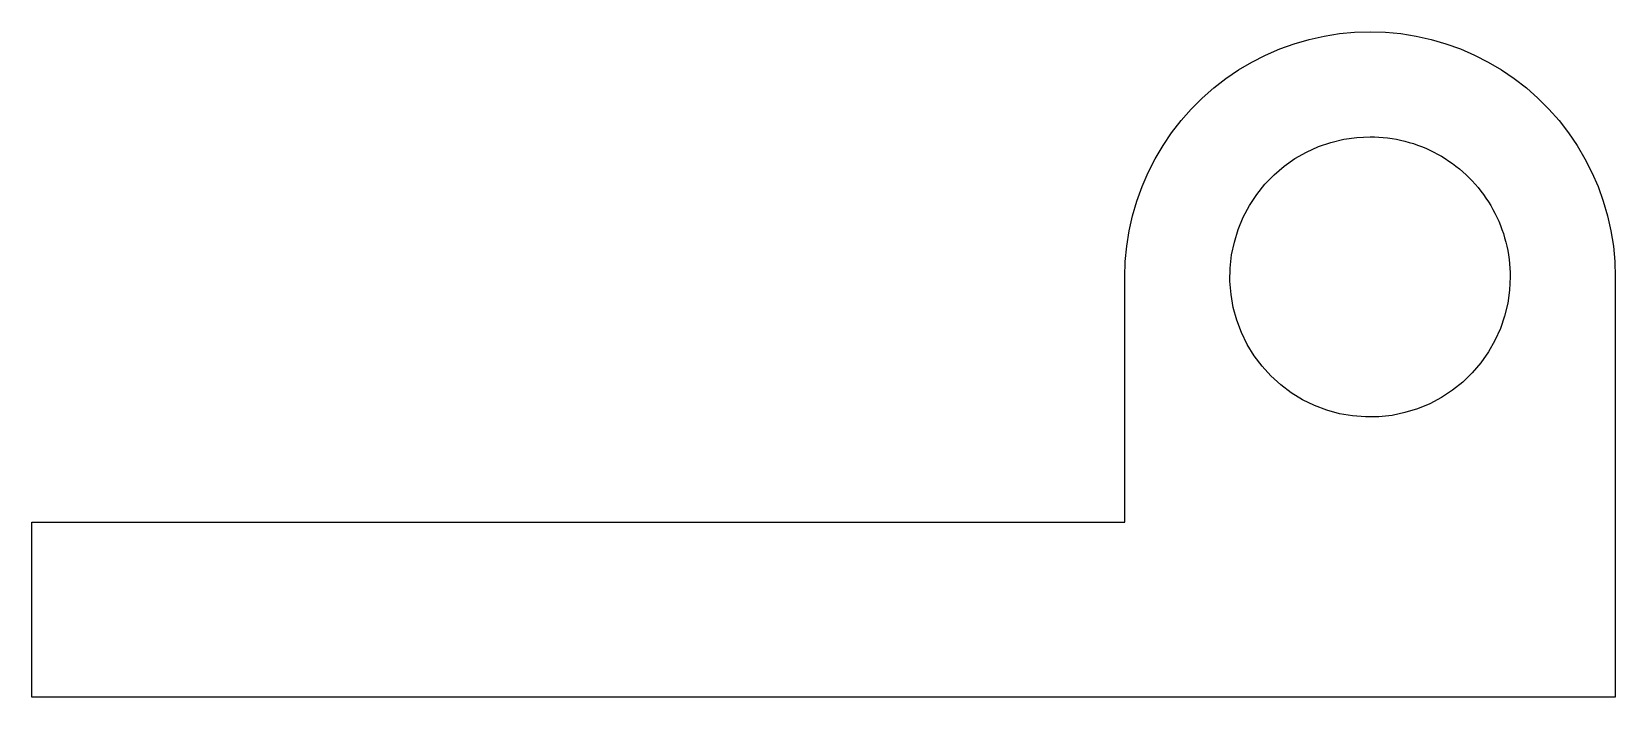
# Model space of a CAD drawing. Header units: metres. Extents: x -35.1 to 10.1, y 0 to 19.
import ezdxf

# ---------------------------------------------------------------- set-up
doc = ezdxf.new("R2010")
doc.units = ezdxf.units.M

msp = doc.modelspace()

# ---------------------------------------------------------------- linework, layer by layer
for points in [[(-3.9, 12), (-3.886, 12.44), (-3.845, 12.877), (-3.776, 13.312), (-3.68, 13.741), (-3.557, 14.163), (-3.408, 14.577), (-3.234, 14.98), (-3.034, 15.372), (-2.81, 15.751), (-2.563, 16.114), (-2.294, 16.462), (-2.003, 16.792), (-1.692, 17.103), (-1.362, 17.394), (-1.014, 17.663), (-0.651, 17.91), (-0.272, 18.134), (0.12, 18.334), (0.523, 18.508), (0.937, 18.657), (1.359, 18.78), (1.788, 18.876), (2.223, 18.945), (2.66, 18.986), (3.1, 19), (3.54, 18.986), (3.977, 18.945), (4.412, 18.876), (4.841, 18.78), (5.263, 18.657), (5.677, 18.508), (6.08, 18.334), (6.472, 18.134), (6.851, 17.91), (7.214, 17.663), (7.562, 17.394), (7.892, 17.103), (8.203, 16.792), (8.494, 16.462), (8.763, 16.114), (9.01, 15.751), (9.234, 15.372), (9.434, 14.98), (9.608, 14.577), (9.757, 14.163), (9.88, 13.741), (9.976, 13.312), (10.045, 12.877), (10.086, 12.44), (10.1, 12)], [(7.1, 12), (7.082, 11.624), (7.029, 11.25), (6.941, 10.884), (6.819, 10.528), (6.664, 10.184), (6.477, 9.857), (6.261, 9.548), (6.016, 9.262), (5.745, 9), (5.451, 8.764), (5.136, 8.557), (4.803, 8.381), (4.455, 8.236), (4.095, 8.126), (3.726, 8.049), (3.351, 8.008), (2.974, 8.002), (2.599, 8.032), (2.227, 8.096), (1.864, 8.196), (1.511, 8.329), (1.173, 8.495), (0.852, 8.692), (0.55, 8.918), (0.272, 9.172), (0.018, 9.45), (-0.208, 9.752), (-0.405, 10.073), (-0.571, 10.411), (-0.704, 10.764), (-0.804, 11.127), (-0.868, 11.499), (-0.898, 11.874), (-0.892, 12.251), (-0.851, 12.626), (-0.774, 12.995), (-0.664, 13.355), (-0.519, 13.703), (-0.343, 14.036), (-0.136, 14.351), (0.1, 14.645), (0.362, 14.916), (0.648, 15.161), (0.957, 15.377), (1.284, 15.564), (1.628, 15.719), (1.984, 15.841), (2.35, 15.929), (2.724, 15.982), (3.1, 16)], [(3.1, 16), (3.226, 15.998), (3.351, 15.992), (3.476, 15.982), (3.601, 15.968), (3.726, 15.951), (3.85, 15.929), (3.973, 15.904), (4.095, 15.874), (4.216, 15.841), (4.336, 15.804), (4.455, 15.764), (4.572, 15.719), (4.689, 15.671), (4.803, 15.619), (4.916, 15.564), (5.027, 15.505), (5.136, 15.443), (5.243, 15.377), (5.348, 15.308), (5.451, 15.236), (5.552, 15.161), (5.65, 15.082), (5.745, 15), (5.838, 14.916), (5.928, 14.828), (6.016, 14.738), (6.1, 14.645), (6.182, 14.55), (6.261, 14.452), (6.336, 14.351), (6.408, 14.248), (6.477, 14.143), (6.543, 14.036), (6.605, 13.927), (6.664, 13.816), (6.719, 13.703), (6.771, 13.589), (6.819, 13.472), (6.864, 13.355), (6.904, 13.236), (6.941, 13.116), (6.974, 12.995), (7.004, 12.873), (7.029, 12.75), (7.051, 12.626), (7.068, 12.501), (7.082, 12.376), (7.092, 12.251), (7.098, 12.126), (7.1, 12)], [(-3.9, 5), (-3.9, 5.14), (-3.9, 5.28), (-3.9, 5.42), (-3.9, 5.56), (-3.9, 5.7), (-3.9, 5.84), (-3.9, 5.98), (-3.9, 6.12), (-3.9, 6.26), (-3.9, 6.4), (-3.9, 6.54), (-3.9, 6.68), (-3.9, 6.82), (-3.9, 6.96), (-3.9, 7.1), (-3.9, 7.24), (-3.9, 7.38), (-3.9, 7.52), (-3.9, 7.66), (-3.9, 7.8), (-3.9, 7.94), (-3.9, 8.08), (-3.9, 8.22), (-3.9, 8.36), (-3.9, 8.5), (-3.9, 8.64), (-3.9, 8.78), (-3.9, 8.92), (-3.9, 9.06), (-3.9, 9.2), (-3.9, 9.34), (-3.9, 9.48), (-3.9, 9.62), (-3.9, 9.76), (-3.9, 9.9), (-3.9, 10.04), (-3.9, 10.18), (-3.9, 10.32), (-3.9, 10.46), (-3.9, 10.6), (-3.9, 10.74), (-3.9, 10.88), (-3.9, 11.02), (-3.9, 11.16), (-3.9, 11.3), (-3.9, 11.44), (-3.9, 11.58), (-3.9, 11.72), (-3.9, 11.86), (-3.9, 12)], [(-3.9, 5), (-3.9, 5.14), (-3.9, 5.28), (-3.9, 5.42), (-3.9, 5.56), (-3.9, 5.7), (-3.9, 5.84), (-3.9, 5.98), (-3.9, 6.12), (-3.9, 6.26), (-3.9, 6.4), (-3.9, 6.54), (-3.9, 6.68), (-3.9, 6.82), (-3.9, 6.96), (-3.9, 7.1), (-3.9, 7.24), (-3.9, 7.38), (-3.9, 7.52), (-3.9, 7.66), (-3.9, 7.8), (-3.9, 7.94), (-3.9, 8.08), (-3.9, 8.22), (-3.9, 8.36), (-3.9, 8.5), (-3.9, 8.64), (-3.9, 8.78), (-3.9, 8.92), (-3.9, 9.06), (-3.9, 9.2), (-3.9, 9.34), (-3.9, 9.48), (-3.9, 9.62), (-3.9, 9.76), (-3.9, 9.9), (-3.9, 10.04), (-3.9, 10.18), (-3.9, 10.32), (-3.9, 10.46), (-3.9, 10.6), (-3.9, 10.74), (-3.9, 10.88), (-3.9, 11.02), (-3.9, 11.16), (-3.9, 11.3), (-3.9, 11.44), (-3.9, 11.58), (-3.9, 11.72), (-3.9, 11.86), (-3.9, 12)], [(10.1, 12), (10.1, 11.76), (10.1, 11.52), (10.1, 11.28), (10.1, 11.04), (10.1, 10.8), (10.1, 10.56), (10.1, 10.32), (10.1, 10.08), (10.1, 9.84), (10.1, 9.6), (10.1, 9.36), (10.1, 9.12), (10.1, 8.88), (10.1, 8.64), (10.1, 8.4), (10.1, 8.16), (10.1, 7.92), (10.1, 7.68), (10.1, 7.44), (10.1, 7.2), (10.1, 6.96), (10.1, 6.72), (10.1, 6.48), (10.1, 6.24), (10.1, 6), (10.1, 5.76), (10.1, 5.52), (10.1, 5.28), (10.1, 5.04), (10.1, 4.8), (10.1, 4.56), (10.1, 4.32), (10.1, 4.08), (10.1, 3.84), (10.1, 3.6), (10.1, 3.36), (10.1, 3.12), (10.1, 2.88), (10.1, 2.64), (10.1, 2.4), (10.1, 2.16), (10.1, 1.92), (10.1, 1.68), (10.1, 1.44), (10.1, 1.2), (10.1, 0.96), (10.1, 0.72), (10.1, 0.48), (10.1, 0.24), (10.1, 0)], [(-35.1, 0), (-35.1, 0.1), (-35.1, 0.2), (-35.1, 0.3), (-35.1, 0.4), (-35.1, 0.5), (-35.1, 0.6), (-35.1, 0.7), (-35.1, 0.8), (-35.1, 0.9), (-35.1, 1), (-35.1, 1.1), (-35.1, 1.2), (-35.1, 1.3), (-35.1, 1.4), (-35.1, 1.5), (-35.1, 1.6), (-35.1, 1.7), (-35.1, 1.8), (-35.1, 1.9), (-35.1, 2), (-35.1, 2.1), (-35.1, 2.2), (-35.1, 2.3), (-35.1, 2.4), (-35.1, 2.5), (-35.1, 2.6), (-35.1, 2.7), (-35.1, 2.8), (-35.1, 2.9), (-35.1, 3), (-35.1, 3.1), (-35.1, 3.2), (-35.1, 3.3), (-35.1, 3.4), (-35.1, 3.5), (-35.1, 3.6), (-35.1, 3.7), (-35.1, 3.8), (-35.1, 3.9), (-35.1, 4), (-35.1, 4.1), (-35.1, 4.2), (-35.1, 4.3), (-35.1, 4.4), (-35.1, 4.5), (-35.1, 4.6), (-35.1, 4.7), (-35.1, 4.8), (-35.1, 4.9), (-35.1, 5)], [(-35.1, 5), (-34.476, 5), (-33.852, 5), (-33.228, 5), (-32.604, 5), (-31.98, 5), (-31.356, 5), (-30.732, 5), (-30.108, 5), (-29.484, 5), (-28.86, 5), (-28.236, 5), (-27.612, 5), (-26.988, 5), (-26.364, 5), (-25.74, 5), (-25.116, 5), (-24.492, 5), (-23.868, 5), (-23.244, 5), (-22.62, 5), (-21.996, 5), (-21.372, 5), (-20.748, 5), (-20.124, 5), (-19.5, 5), (-18.876, 5), (-18.252, 5), (-17.628, 5), (-17.004, 5), (-16.38, 5), (-15.756, 5), (-15.132, 5), (-14.508, 5), (-13.884, 5), (-13.26, 5), (-12.636, 5), (-12.012, 5), (-11.388, 5), (-10.764, 5), (-10.14, 5), (-9.516, 5), (-8.892, 5), (-8.268, 5), (-7.644, 5), (-7.02, 5), (-6.396, 5), (-5.772, 5), (-5.148, 5), (-4.524, 5), (-3.9, 5)], [(-20, 5), (-19.678, 5), (-19.356, 5), (-19.034, 5), (-18.712, 5), (-18.39, 5), (-18.068, 5), (-17.746, 5), (-17.424, 5), (-17.102, 5), (-16.78, 5), (-16.458, 5), (-16.136, 5), (-15.814, 5), (-15.492, 5), (-15.17, 5), (-14.848, 5), (-14.526, 5), (-14.204, 5), (-13.882, 5), (-13.56, 5), (-13.238, 5), (-12.916, 5), (-12.594, 5), (-12.272, 5), (-11.95, 5), (-11.628, 5), (-11.306, 5), (-10.984, 5), (-10.662, 5), (-10.34, 5), (-10.018, 5), (-9.696, 5), (-9.374, 5), (-9.052, 5), (-8.73, 5), (-8.408, 5), (-8.086, 5), (-7.764, 5), (-7.442, 5), (-7.12, 5), (-6.798, 5), (-6.476, 5), (-6.154, 5), (-5.832, 5), (-5.51, 5), (-5.188, 5), (-4.866, 5), (-4.544, 5), (-4.222, 5), (-3.9, 5)], [(10.1, 0), (9.196, 0), (8.292, 0), (7.388, 0), (6.484, 0), (5.58, 0), (4.676, 0), (3.772, 0), (2.868, 0), (1.964, 0), (1.06, 0), (0.156, 0), (-0.748, 0), (-1.652, 0), (-2.556, 0), (-3.46, 0), (-4.364, 0), (-5.268, 0), (-6.172, 0), (-7.076, 0), (-7.98, 0), (-8.884, 0), (-9.788, 0), (-10.692, 0), (-11.596, 0), (-12.5, 0), (-13.404, 0), (-14.308, 0), (-15.212, 0), (-16.116, 0), (-17.02, 0), (-17.924, 0), (-18.828, 0), (-19.732, 0), (-20.636, 0), (-21.54, 0), (-22.444, 0), (-23.348, 0), (-24.252, 0), (-25.156, 0), (-26.06, 0), (-26.964, 0), (-27.868, 0), (-28.772, 0), (-29.676, 0), (-30.58, 0), (-31.484, 0), (-32.388, 0), (-33.292, 0), (-34.196, 0), (-35.1, 0)]]:
    msp.add_lwpolyline(points)

doc.saveas('drawing.dxf')
